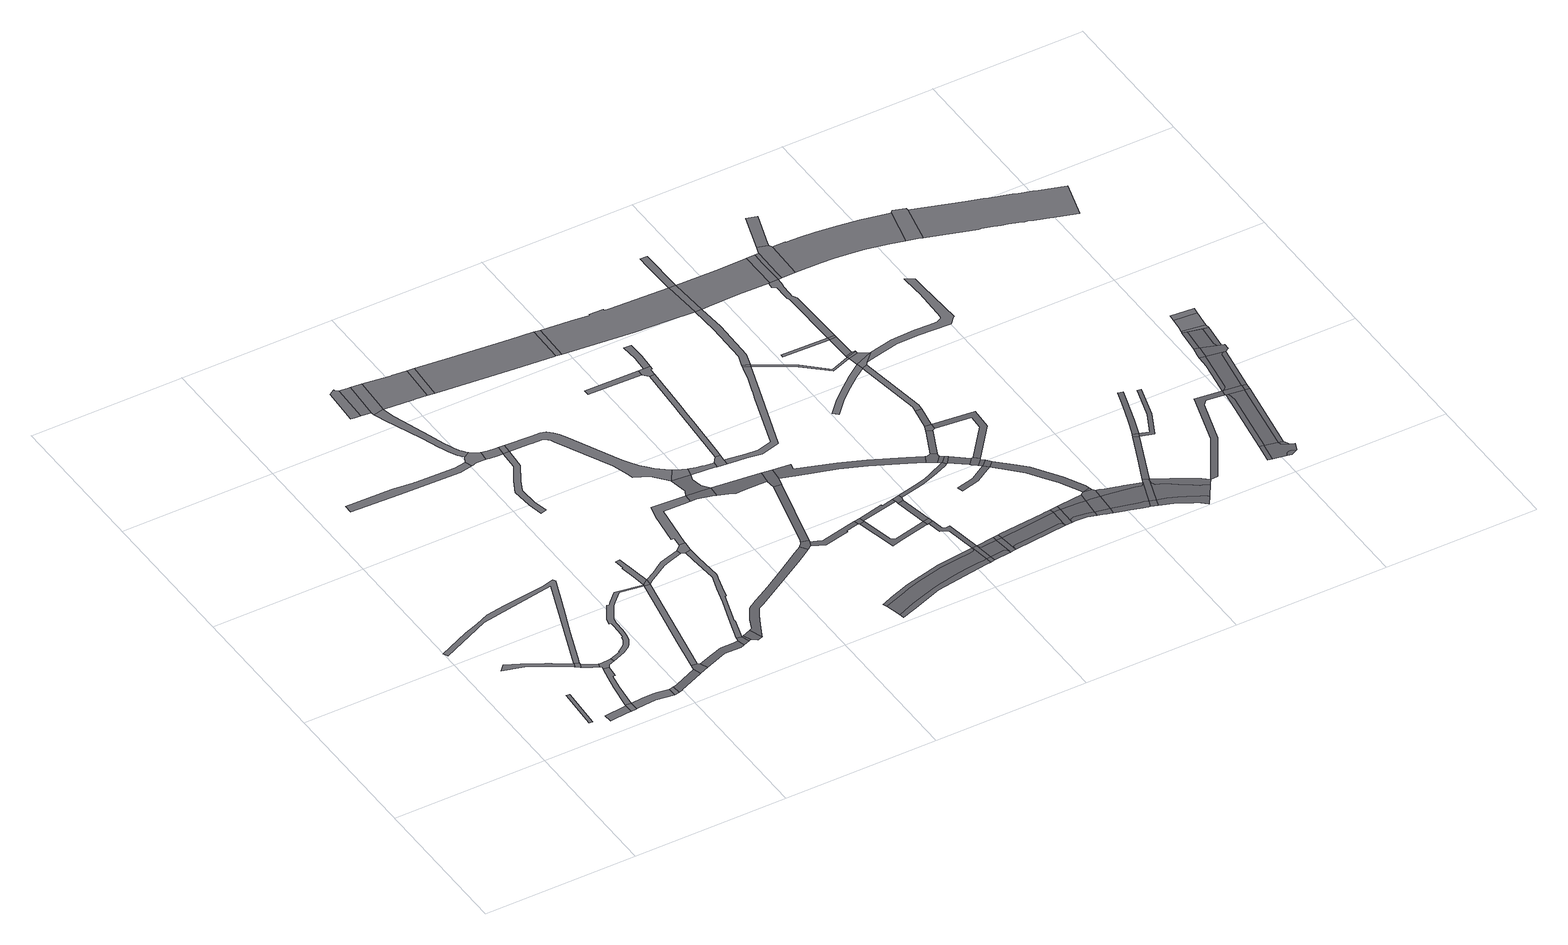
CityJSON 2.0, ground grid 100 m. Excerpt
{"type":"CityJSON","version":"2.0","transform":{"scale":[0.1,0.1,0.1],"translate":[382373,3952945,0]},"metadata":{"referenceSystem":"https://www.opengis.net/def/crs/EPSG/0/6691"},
"CityObjects":{
"road1":{"type":"Road","attributes":{"class":"1040","RoadStructureAttribute.sectionType":"1"},"geometry":[{"type":"MultiSurface","lod":"1","boundaries":[[[0,1,2,3]]]}]},
"road2":{"type":"Road","attributes":{"class":"1040","RoadStructureAttribute.sectionType":"1"},"geometry":[{"type":"MultiSurface","lod":"1","boundaries":[[[4,5,6,7,8,9]]]}]},
"road3":{"type":"Road","attributes":{"class":"1040","RoadStructureAttribute.sectionType":"1"},"geometry":[{"type":"MultiSurface","lod":"1","boundaries":[[[10,11,12,13,14,15,16,17,18,19]]]}]},
"road4":{"type":"Road","attributes":{"class":"1040","RoadStructureAttribute.sectionType":"4"},"geometry":[{"type":"MultiSurface","lod":"1","boundaries":[[[20,4,9,21,22]]]}]},
"road5":{"type":"Road","attributes":{"class":"1040","RoadStructureAttribute.sectionType":"1"},"geometry":[{"type":"MultiSurface","lod":"1","boundaries":[[[23,24,25,26,27,28,29,30,31,32,33,34,35,36,37,38,39,40,41,42,43,44]]]}]},
"road6":{"type":"Road","attributes":{"class":"1040","RoadStructureAttribute.sectionType":"4"},"geometry":[{"type":"MultiSurface","lod":"1","boundaries":[[[37,19,18,45,46,38]]]}]},
"road7":{"type":"Road","attributes":{"class":"1040","RoadStructureAttribute.sectionType":"1"},"geometry":[{"type":"MultiSurface","lod":"1","boundaries":[[[47,48,49,20,22,50,51,52,53]]]}]},
"road8":{"type":"Road","attributes":{"class":"1040","RoadStructureAttribute.sectionType":"1"},"geometry":[{"type":"MultiSurface","lod":"1","boundaries":[[[46,45,54,55,56,57]]]}]},
"road9":{"type":"Road","attributes":{"class":"1040","RoadStructureAttribute.sectionType":"1"},"geometry":[{"type":"MultiSurface","lod":"1","boundaries":[[[58,59,22,21,60,61,62,63,64]]]}]},
"road10":{"type":"Road","attributes":{"class":"1040","RoadStructureAttribute.sectionType":"4"},"geometry":[{"type":"MultiSurface","lod":"1","boundaries":[[[65,66,56,55,67,47,53,68,69]]]}]},
"road11":{"type":"Road","attributes":{"class":"1040","RoadStructureAttribute.sectionType":"4"},"geometry":[{"type":"MultiSurface","lod":"1","boundaries":[[[70,71,63,62,72]]]}]},
"road12":{"type":"Road","attributes":{"class":"1040","RoadStructureAttribute.sectionType":"1"},"geometry":[{"type":"MultiSurface","lod":"2","boundaries":[[[73,74,75,76,77,70,72,78,79,80]]],"semantics":{"surfaces":[{"type":"TrafficArea","function":"1000"}],"values":[0]}}]},
"road13":{"type":"Road","attributes":{"class":"1040","RoadStructureAttribute.sectionType":"4"},"geometry":[{"type":"MultiSurface","lod":"2","boundaries":[[[81,82,83,73,80,84,85,86]]],"semantics":{"surfaces":[{"type":"TrafficArea","function":"1020"}],"values":[0]}}]},
"road14":{"type":"Road","attributes":{"class":"1040","RoadStructureAttribute.sectionType":"1"},"geometry":[{"type":"MultiSurface","lod":"1","boundaries":[[[87,88,89,90,91,92,93,94,95,96,97,98,99,100,101,102,103,104,105,106,107,108,109,110,111,65,69,112,113,114,115,116,117,118,119,120,121,122,123,124,125,126,127,128,129,130,131,132,133]]]}]},
"road15":{"type":"Road","attributes":{"class":"1040","RoadStructureAttribute.sectionType":"1"},"geometry":[{"type":"MultiSurface","lod":"1","boundaries":[[[134,135,136,137,138,139,140,141,142,143,144,145]]]}]},
"road16":{"type":"Road","attributes":{"class":"1040","RoadStructureAttribute.sectionType":"1"},"geometry":[{"type":"MultiSurface","lod":"1","boundaries":[[[131,146,147,82,81,148]]]}]},
"road17":{"type":"Road","attributes":{"class":"1040","RoadStructureAttribute.sectionType":"1"},"geometry":[{"type":"MultiSurface","lod":"2","boundaries":[[[149,150,151,152,86,85,153,154,155]]],"semantics":{"surfaces":[{"type":"TrafficArea","function":"1000"}],"values":[0]}}]},
"road18":{"type":"Road","attributes":{"class":"1040","RoadStructureAttribute.sectionType":"4"},"geometry":[{"type":"MultiSurface","lod":"2","boundaries":[[[156,157,149,155,158,159]]],"semantics":{"surfaces":[{"type":"TrafficArea","function":"1020"}],"values":[0]}}]},
"road19":{"type":"Road","attributes":{"class":"1040","RoadStructureAttribute.sectionType":"4"},"geometry":[{"type":"MultiSurface","lod":"1","boundaries":[[[160,132,131,148]]]}]},
"road20":{"type":"Road","attributes":{"class":"1040","RoadStructureAttribute.sectionType":"1"},"geometry":[{"type":"MultiSurface","lod":"2","boundaries":[[[161,159,158,162]]],"semantics":{"surfaces":[{"type":"TrafficArea","function":"1000"}],"values":[0]}}]},
"road21":{"type":"Road","attributes":{"class":"1040","RoadStructureAttribute.sectionType":"1"},"geometry":[{"type":"MultiSurface","lod":"1","boundaries":[[[163,164,165,166,167,132,160]]]}]},
"road22":{"type":"Road","attributes":{"name":"都道8号","class":"1040","function":"3","usage":"1","RoadStructureAttribute.sectionType":"4"},"geometry":[{"type":"MultiSurface","lod":"1","boundaries":[[[168,169,170,171,172,173,174,175]]]}]},
"road23":{"type":"Road","attributes":{"class":"1040","RoadStructureAttribute.sectionType":"4"},"geometry":[{"type":"MultiSurface","lod":"2","boundaries":[[[176,161,162,177,178,179]]],"semantics":{"surfaces":[{"type":"TrafficArea","function":"1020"}],"values":[0]}}]},
"road24":{"type":"Road","attributes":{"name":"都道8号","class":"1040","function":"3","usage":"1","RoadStructureAttribute.sectionType":"1"},"geometry":[{"type":"MultiSurface","lod":"1","boundaries":[[[175,174,180,181,182,183]]]}]},
"road25":{"type":"Road","attributes":{"class":"1040","RoadStructureAttribute.sectionType":"1"},"geometry":[{"type":"MultiSurface","lod":"1","boundaries":[[[184,185,186,187,188,189,190,191,192,193,194,195,196,197,198,199,200,201,202,203,204,205,206]]]}]},
"road26":{"type":"Road","attributes":{"name":"都道8号","class":"1040","function":"3","usage":"1","RoadStructureAttribute.sectionType":"4"},"geometry":[{"type":"MultiSurface","lod":"1","boundaries":[[[207,181,180,197,196,208]]]}]},
"road27":{"type":"Road","attributes":{"class":"1040","RoadStructureAttribute.sectionType":"4"},"geometry":[{"type":"MultiSurface","lod":"1","boundaries":[[[209,210,206,205,143,142,211,212,213,214,215,216]]]}]},
"road28":{"type":"Road","attributes":{"class":"1040","RoadStructureAttribute.sectionType":"1"},"geometry":[{"type":"MultiSurface","lod":"1","boundaries":[[[217,218,219,220,221,160,148,222,223,224,225,226,227]]]}]},
"road29":{"type":"Road","attributes":{"class":"1040","RoadStructureAttribute.sectionType":"1"},"geometry":[{"type":"MultiSurface","lod":"1","boundaries":[[[228,229,230,231,232,233,234,235,236,237,238,239,240,241,242,243,244,245,246,247,248,156,159]]]}]},
"road30":{"type":"Road","attributes":{"class":"1040","RoadStructureAttribute.sectionType":"1"},"geometry":[{"type":"MultiSurface","lod":"1","boundaries":[[[249,250,251,252,253,254,255,256,257,258,259,260]]]}]},
"road31":{"type":"Road","attributes":{"class":"1040","RoadStructureAttribute.sectionType":"1"},"geometry":[{"type":"MultiSurface","lod":"1","boundaries":[[[261,262,216,215,263,264,265,249,266]]]}]},
"road32":{"type":"Road","attributes":{"name":"都道8号","class":"1040","function":"3","usage":"1","RoadStructureAttribute.sectionType":"1"},"geometry":[{"type":"MultiSurface","lod":"1","boundaries":[[[208,196,267,268,269,270,271,272,273,274]]]}]},
"road33":{"type":"Road","attributes":{"class":"1040","RoadStructureAttribute.sectionType":"4"},"geometry":[{"type":"MultiSurface","lod":"1","boundaries":[[[266,249,260,275]]]}]},
"road34":{"type":"Road","attributes":{"class":"1040","RoadStructureAttribute.sectionType":"4"},"geometry":[{"type":"MultiSurface","lod":"1","boundaries":[[[276,277,278,217,227,240,239,279,280]]]}]},
"road35":{"type":"Road","attributes":{"class":"1040","RoadStructureAttribute.sectionType":"1"},"geometry":[{"type":"MultiSurface","lod":"2","boundaries":[[[281,282,283,284,285,286,287,288,289,290,291,292,293,294,176,179,295,296,297,298,299,300,301,302,303,304,305,306]]],"semantics":{"surfaces":[{"type":"TrafficArea","function":"1000"}],"values":[0]}}]},
"road36":{"type":"Road","attributes":{"name":"都道8号","class":"1040","function":"3","usage":"1","RoadStructureAttribute.sectionType":"4"},"geometry":[{"type":"MultiSurface","lod":"1","boundaries":[[[271,270,307,308]]]}]},
"road37":{"type":"Road","attributes":{"class":"1040","RoadStructureAttribute.sectionType":"1"},"geometry":[{"type":"MultiSurface","lod":"1","boundaries":[[[309,310,311,312,276,280,313,314,315,316,317]]]}]},
"road38":{"type":"Road","attributes":{"class":"1040","RoadStructureAttribute.sectionType":"1"},"geometry":[{"type":"MultiSurface","lod":"1","boundaries":[[[318,319,320,321,322,323,324,325,326,327,328,329,275,260,330,331,332,333,334,335,336,337,338,339,340,341,342,343]]]}]},
"road39":{"type":"Road","attributes":{"class":"1040","RoadStructureAttribute.sectionType":"4"},"geometry":[{"type":"MultiSurface","lod":"2","boundaries":[[[317,316,344,345,346,347]]],"semantics":{"surfaces":[{"type":"TrafficArea","function":"1020"}],"values":[0]}}]},
"road40":{"type":"Road","attributes":{"class":"1040","RoadStructureAttribute.sectionType":"3"},"geometry":[{"type":"MultiSurface","lod":"2","boundaries":[[[342,348,317,347,349,350,351]]],"semantics":{"surfaces":[{"type":"TrafficArea","function":"1000"}],"values":[0]}}]},
"road41":{"type":"Road","attributes":{"name":"都道8号","class":"1040","function":"3","usage":"1","RoadStructureAttribute.sectionType":"1"},"geometry":[{"type":"MultiSurface","lod":"1","boundaries":[[[308,307,352,353,354,355,356,357,358,359]]]}]},
"road42":{"type":"Road","attributes":{"class":"1040","RoadStructureAttribute.sectionType":"4"},"geometry":[{"type":"MultiSurface","lod":"1","boundaries":[[[360,361,343,342,351,362]]]}]},
"road43":{"type":"Road","attributes":{"class":"1040","RoadStructureAttribute.sectionType":"4"},"geometry":[{"type":"MultiSurface","lod":"2","boundaries":[[[363,364,365,366,367,368,369,281,306,370,371,372,373,374]]],"semantics":{"surfaces":[{"type":"TrafficArea","function":"1020"}],"values":[0]}}]},
"road44":{"type":"Road","attributes":{"class":"1040","RoadStructureAttribute.sectionType":"1"},"geometry":[{"type":"MultiSurface","lod":"1","boundaries":[[[375,376,377,378,379,380,381,362,351]]]}]},
"road45":{"type":"Road","attributes":{"class":"1040","RoadStructureAttribute.sectionType":"1"},"geometry":[{"type":"MultiSurface","lod":"2","boundaries":[[[347,346,382,383,384,385,386,387]]],"semantics":{"surfaces":[{"type":"TrafficArea","function":"1000"}],"values":[0]}}]},
"road46":{"type":"Road","attributes":{"class":"1040","RoadStructureAttribute.sectionType":"1"},"geometry":[{"type":"MultiSurface","lod":"2","boundaries":[[[388,389,390,363,374,391,392,393,394]]],"semantics":{"surfaces":[{"type":"TrafficArea","function":"1000"}],"values":[0]}}]},
"road47":{"type":"Road","attributes":{"class":"1040","RoadStructureAttribute.sectionType":"1"},"geometry":[{"type":"MultiSurface","lod":"2","boundaries":[[[395,396,397,398,373,372,399,400,401,402,403]]],"semantics":{"surfaces":[{"type":"TrafficArea","function":"1000"}],"values":[0]}}]},
"road48":{"type":"Road","attributes":{"class":"1040","RoadStructureAttribute.sectionType":"4"},"geometry":[{"type":"MultiSurface","lod":"1","boundaries":[[[404,377,376,405,406,407,408]]]}]},
"road49":{"type":"Road","attributes":{"name":"都道25号","class":"1040","function":"3","usage":"2","RoadStructureAttribute.sectionType":"1"},"geometry":[{"type":"MultiSurface","lod":"2","boundaries":[[[409,410,411,412,413,414,415,416,417,418,419,420,421,422,423,424,425,426,427,428,429,430,431,432,433,434,435,436,437]],[[422,421,420,419,418,417,416,415,414,413,412,411,410,409,438,439,440,441,442,423]],[[437,436,435,434,433,432,431,430,429,428,427,426,425,424,443,444,445,446,447,448,449]]],"semantics":{"surfaces":[{"type":"TrafficArea","function":"1000"},{"type":"TrafficArea","function":"2000"}],"values":[0,1,1]}}]},
"road50":{"type":"Road","attributes":{"class":"1040","RoadStructureAttribute.sectionType":"4"},"geometry":[{"type":"MultiSurface","lod":"2","boundaries":[[[387,386,388,394,450,451]]],"semantics":{"surfaces":[{"type":"TrafficArea","function":"1020"}],"values":[0]}}]},
"road51":{"type":"Road","attributes":{"class":"1040","RoadStructureAttribute.sectionType":"1"},"geometry":[{"type":"MultiSurface","lod":"1","boundaries":[[[452,453,454,455]]]}]},
"road52":{"type":"Road","attributes":{"name":"都道8号","class":"1040","function":"3","usage":"1","RoadStructureAttribute.sectionType":"4"},"geometry":[{"type":"MultiSurface","lod":"1","boundaries":[[[357,356,456,457]]]}]},
"road53":{"type":"Road","attributes":{"class":"1040","RoadStructureAttribute.sectionType":"4"},"geometry":[{"type":"MultiSurface","lod":"2","boundaries":[[[458,395,403,459,460,461]]],"semantics":{"surfaces":[{"type":"TrafficArea","function":"1020"}],"values":[0]}}]},
"road54":{"type":"Road","attributes":{"class":"1040","RoadStructureAttribute.sectionType":"1"},"geometry":[{"type":"MultiSurface","lod":"1","boundaries":[[[462,463,464,465,404,408,466,467,468,469,470,471,472]]]}]},
"road55":{"type":"Road","attributes":{"class":"1040","RoadStructureAttribute.sectionType":"1"},"geometry":[{"type":"MultiSurface","lod":"2","boundaries":[[[460,459,473,474,475,476,477,478,479,480]]],"semantics":{"surfaces":[{"type":"TrafficArea","function":"1000"}],"values":[0]}}]},
"road56":{"type":"Road","attributes":{"class":"1040","RoadStructureAttribute.sectionType":"1"},"geometry":[{"type":"MultiSurface","lod":"2","boundaries":[[[481,482,483,484,458,461,485]]],"semantics":{"surfaces":[{"type":"TrafficArea","function":"1000"}],"values":[0]}}]},
"road57":{"type":"Road","attributes":{"class":"1040","RoadStructureAttribute.sectionType":"4"},"geometry":[{"type":"MultiSurface","lod":"1","boundaries":[[[455,454,486,462,472,487,488,489,490,491]]]}]},
"road58":{"type":"Road","attributes":{"class":"1040","RoadStructureAttribute.sectionType":"1"},"geometry":[{"type":"MultiSurface","lod":"1","boundaries":[[[492,493,490,489,494,495]]]}]},
"road59":{"type":"Road","attributes":{"class":"1040","RoadStructureAttribute.sectionType":"1"},"geometry":[{"type":"MultiSurface","lod":"1","boundaries":[[[496,497,498,499,500,501,502,503,504,505,406,405,506,507,508,509,510,511]]]}]},
"road60":{"type":"Road","attributes":{"name":"都道25号","class":"1040","function":"3","usage":"2","RoadStructureAttribute.sectionType":"4"},"geometry":[{"type":"MultiSurface","lod":"2","boundaries":[[[512,437,449,513]],[[514,409,437,512]]],"semantics":{"surfaces":[{"type":"TrafficArea","function":"2000"},{"type":"TrafficArea","function":"1020"}],"values":[0,1]}}]},
"road61":{"type":"Road","attributes":{"class":"1040","RoadStructureAttribute.sectionType":"4"},"geometry":[{"type":"MultiSurface","lod":"2","boundaries":[[[515,477,476,516,517]]],"semantics":{"surfaces":[{"type":"TrafficArea","function":"1020"}],"values":[0]}}]},
"road62":{"type":"Road","attributes":{"class":"1040","RoadStructureAttribute.sectionType":"1"},"geometry":[{"type":"MultiSurface","lod":"2","boundaries":[[[517,516,518,519,520,409,514,521,522,523]]],"semantics":{"surfaces":[{"type":"TrafficArea","function":"1000"}],"values":[0]}}]},
"road63":{"type":"Road","attributes":{"class":"1040","RoadStructureAttribute.sectionType":"1"},"geometry":[{"type":"MultiSurface","lod":"2","boundaries":[[[524,525,477,515]]],"semantics":{"surfaces":[{"type":"TrafficArea","function":"1000"}],"values":[0]}}]},
"road64":{"type":"Road","attributes":{"class":"1040","RoadStructureAttribute.sectionType":"4"},"geometry":[{"type":"MultiSurface","lod":"2","boundaries":[[[526,481,485,527,525,524,528]]],"semantics":{"surfaces":[{"type":"TrafficArea","function":"1020"}],"values":[0]}}]},
"road65":{"type":"Road","attributes":{"name":"都道25号","class":"1040","function":"3","usage":"2","RoadStructureAttribute.sectionType":"1"},"geometry":[{"type":"MultiSurface","lod":"2","boundaries":[[[529,530,531,532,533,512,513,534,535]],[[536,537,538,539,540,541,542,514,512,533,532,531,530,529,535,543]],[[544,514,542,541,540,539,538,537,536,543]]],"semantics":{"surfaces":[{"type":"TrafficArea","function":"2000"},{"type":"TrafficArea","function":"1000"}],"values":[0,1,0]}}]},
"road66":{"type":"Road","attributes":{"class":"1040","RoadStructureAttribute.sectionType":"1"},"geometry":[{"type":"MultiSurface","lod":"2","boundaries":[[[545,546,547,548,549,451,450,550,551,552,553,554,555]]],"semantics":{"surfaces":[{"type":"TrafficArea","function":"1000"}],"values":[0]}}]},
"road67":{"type":"Road","attributes":{"name":"都道8号","class":"1040","function":"3","usage":"1","RoadStructureAttribute.sectionType":"1"},"geometry":[{"type":"MultiSurface","lod":"1","boundaries":[[[457,456,556,557,558,559,560,561,562,563,564,565,566]]]}]},
"road68":{"type":"Road","attributes":{"name":"都道25号","class":"1040","function":"3","usage":"2","RoadStructureAttribute.sectionType":"4"},"geometry":[{"type":"MultiSurface","lod":"2","boundaries":[[[567,543,535,568,569,534,570]],[[571,544,543,567]],[[569,568,535,534]]],"semantics":{"surfaces":[{"type":"TrafficArea","function":"1020"},{"type":"TrafficArea","function":"2000"}],"values":[0,1,1]}}]},
"road69":{"type":"Road","attributes":{"class":"1040","RoadStructureAttribute.sectionType":"1"},"geometry":[{"type":"MultiSurface","lod":"2","boundaries":[[[572,573,574,575,526,528,576,577,578,579,580]]],"semantics":{"surfaces":[{"type":"TrafficArea","function":"1000"}],"values":[0]}}]},
"road70":{"type":"Road","attributes":{"class":"1040","RoadStructureAttribute.sectionType":"4"},"geometry":[{"type":"MultiSurface","lod":"1","boundaries":[[[581,496,511,582]]]}]},
"road71":{"type":"Road","attributes":{"name":"都道25号","class":"1040","function":"3","usage":"2","RoadStructureAttribute.sectionType":"1"},"geometry":[{"type":"MultiSurface","lod":"2","boundaries":[[[583,584,585,586,587,588,589,590,591,592,593,594,595,570,596,597]],[[598,599,600,601,571,567,602,603,604,605]],[[605,604,603,602,567,570,595,594,593,592,591,590,589,588,587,586,585,584,583,597]]],"semantics":{"surfaces":[{"type":"TrafficArea","function":"2000"},{"type":"TrafficArea","function":"1000"}],"values":[0,0,1]}}]},
"road72":{"type":"Road","attributes":{"class":"1040","RoadStructureAttribute.sectionType":"4"},"geometry":[{"type":"MultiSurface","lod":"2","boundaries":[[[606,607,555,554,608,609,610,611,612]]],"semantics":{"surfaces":[{"type":"TrafficArea","function":"1020"}],"values":[0]}}]},
"road73":{"type":"Road","attributes":{"class":"1040","RoadStructureAttribute.sectionType":"1"},"geometry":[{"type":"MultiSurface","lod":"1","boundaries":[[[613,559,614,615,581,582,616,617]]]}]},
"road74":{"type":"Road","attributes":{"class":"1040","RoadStructureAttribute.sectionType":"1"},"geometry":[{"type":"MultiSurface","lod":"2","boundaries":[[[610,609,618,572,619]]],"semantics":{"surfaces":[{"type":"TrafficArea","function":"1000"}],"values":[0]}}]},
"road75":{"type":"Road","attributes":{"class":"1040","RoadStructureAttribute.sectionType":"1"},"geometry":[{"type":"MultiSurface","lod":"2","boundaries":[[[620,621,622,623,624,625]]],"semantics":{"surfaces":[{"type":"TrafficArea","function":"1000"}],"values":[0]}}]},
"road76":{"type":"Road","attributes":{"class":"1040","RoadStructureAttribute.sectionType":"4"},"geometry":[{"type":"MultiSurface","lod":"2","boundaries":[[[619,572,580,626,627]]],"semantics":{"surfaces":[{"type":"TrafficArea","function":"1020"}],"values":[0]}}]},
"road77":{"type":"Road","attributes":{"class":"1040","RoadStructureAttribute.sectionType":"1"},"geometry":[{"type":"MultiSurface","lod":"2","boundaries":[[[627,626,628,629]]],"semantics":{"surfaces":[{"type":"TrafficArea","function":"1000"}],"values":[0]}}]},
"road78":{"type":"Road","attributes":{"class":"1040","RoadStructureAttribute.sectionType":"1"},"geometry":[{"type":"MultiSurface","lod":"2","boundaries":[[[630,631,606,612,632]]],"semantics":{"surfaces":[{"type":"TrafficArea","function":"1000"}],"values":[0]}}]},
"road79":{"type":"Road","attributes":{"name":"都道25号","class":"1040","function":"3","usage":"2","RoadStructureAttribute.sectionType":"4"},"geometry":[{"type":"MultiSurface","lod":"2","boundaries":[[[633,605,597,634,635,596,636,637,638]],[[639,598,605,633,638]],[[635,634,597,596]]],"semantics":{"surfaces":[{"type":"TrafficArea","function":"1020"},{"type":"TrafficArea","function":"2000"}],"values":[0,1,1]}}]},
"road80":{"type":"Road","attributes":{"name":"都道8号","class":"1040","function":"3","usage":"1","RoadStructureAttribute.sectionType":"4"},"geometry":[{"type":"MultiSurface","lod":"1","boundaries":[[[560,559,613,640]]]}]},
"road81":{"type":"Road","attributes":{"class":"1040","RoadStructureAttribute.sectionType":"1"},"geometry":[{"type":"MultiSurface","lod":"1","boundaries":[[[641,642,643,644,645,646,647,648,649,650,651]]]}]},
"road82":{"type":"Road","attributes":{"class":"1040","RoadStructureAttribute.sectionType":"1"},"geometry":[{"type":"MultiSurface","lod":"1","boundaries":[[[582,511,652,653,654,655,656,657]]]}]},
"road83":{"type":"Road","attributes":{"class":"1040","RoadStructureAttribute.sectionType":"4"},"geometry":[{"type":"MultiSurface","lod":"2","boundaries":[[[658,629,628,659,660,661,662]]],"semantics":{"surfaces":[{"type":"TrafficArea","function":"1020"}],"values":[0]}}]},
"road84":{"type":"Road","attributes":{"class":"1040","RoadStructureAttribute.sectionType":"1"},"geometry":[{"type":"MultiSurface","lod":"2","boundaries":[[[661,660,663,620,664]]],"semantics":{"surfaces":[{"type":"TrafficArea","function":"1000"}],"values":[0]}}]},
"road85":{"type":"Road","attributes":{"class":"1040","RoadStructureAttribute.sectionType":"4"},"geometry":[{"type":"MultiSurface","lod":"2","boundaries":[[[664,620,625,665]]],"semantics":{"surfaces":[{"type":"TrafficArea","function":"1020"}],"values":[0]}}]},
"road86":{"type":"Road","attributes":{"class":"1040","RoadStructureAttribute.sectionType":"1"},"geometry":[{"type":"MultiSurface","lod":"1","boundaries":[[[666,667,668,669,560,640]]]}]},
"road87":{"type":"Road","attributes":{"class":"1040","RoadStructureAttribute.sectionType":"4"},"geometry":[{"type":"MultiSurface","lod":"2","boundaries":[[[670,630,632,671,672]]],"semantics":{"surfaces":[{"type":"TrafficArea","function":"1020"}],"values":[0]}}]},
"road88":{"type":"Road","attributes":{"name":"都道25号","class":"1040","function":"3","usage":"2","RoadStructureAttribute.sectionType":"1"},"geometry":[{"type":"MultiSurface","lod":"2","boundaries":[[[673,674,639,638,675,676]],[[677,678,679,680,681,682,683,637,636,684,685,686,687]],[[675,638,637,683,682,681,680,679,678,677,687,676]]],"semantics":{"surfaces":[{"type":"TrafficArea","function":"2000"},{"type":"TrafficArea","function":"1000"}],"values":[0,0,1]}}]},
"road89":{"type":"Road","attributes":{"class":"1040","RoadStructureAttribute.sectionType":"3"},"geometry":[{"type":"MultiSurface","lod":"2","boundaries":[[[688,670,672,689]]],"semantics":{"surfaces":[{"type":"TrafficArea","function":"1000"}],"values":[0]}}]},
"road90":{"type":"Road","attributes":{"class":"1040","RoadStructureAttribute.sectionType":"1"},"geometry":[{"type":"MultiSurface","lod":"1","boundaries":[[[690,691,692,693]]]}]},
"road91":{"type":"Road","attributes":{"class":"1040","RoadStructureAttribute.sectionType":"1"},"geometry":[{"type":"MultiSurface","lod":"2","boundaries":[[[694,695,696,697,665,625,698,699,700,701,702,703]]],"semantics":{"surfaces":[{"type":"TrafficArea","function":"1000"}],"values":[0]}}]},
"road92":{"type":"Road","attributes":{"class":"1040","RoadStructureAttribute.sectionType":"1"},"geometry":[{"type":"MultiSurface","lod":"2","boundaries":[[[672,671,704,705,658,662,706,707]]],"semantics":{"surfaces":[{"type":"TrafficArea","function":"1000"}],"values":[0]}}]},
"road93":{"type":"Road","attributes":{"class":"1040","RoadStructureAttribute.sectionType":"1"},"geometry":[{"type":"MultiSurface","lod":"1","boundaries":[[[708,651,709,688,689,710]]]}]},
"road94":{"type":"Road","attributes":{"name":"都道25号","class":"1040","function":"3","usage":"2","RoadStructureAttribute.sectionType":"4"},"geometry":[{"type":"MultiSurface","lod":"2","boundaries":[[[711,676,687,712,713,714]],[[703,702,715]],[[702,673,676,711,714,716,717,715]],[[712,687,686,718,719,720,721,713]]],"semantics":{"surfaces":[{"type":"TrafficArea","function":"1020"},{"type":"TrafficArea","function":"2000"}],"values":[0,0,1,1]}}]},
"road95":{"type":"Road","attributes":{"name":"都道8号","class":"1040","function":"3","usage":"1","RoadStructureAttribute.sectionType":"1"},"geometry":[{"type":"MultiSurface","lod":"1","boundaries":[[[722,723,640,613,724,725,726]]]}]},
"road96":{"type":"Road","attributes":{"class":"1040","RoadStructureAttribute.sectionType":"4"},"geometry":[{"type":"MultiSurface","lod":"1","boundaries":[[[727,655,654,728]]]}]},
"road97":{"type":"Road","attributes":{"class":"1040","RoadStructureAttribute.sectionType":"1"},"geometry":[{"type":"MultiSurface","lod":"1","boundaries":[[[729,730,731,655,727]]]}]},
"road98":{"type":"Road","attributes":{"class":"1040","RoadStructureAttribute.sectionType":"1"},"geometry":[{"type":"MultiSurface","lod":"1","boundaries":[[[732,733,692,731,730]]]}]},
"road99":{"type":"Road","attributes":{"class":"1040","RoadStructureAttribute.sectionType":"4"},"geometry":[{"type":"MultiSurface","lod":"1","boundaries":[[[734,641,651,708,735]]]}]},
"road100":{"type":"Road","attributes":{"class":"1040","RoadStructureAttribute.sectionType":"1"},"geometry":[{"type":"MultiSurface","lod":"1","boundaries":[[[728,654,641,734]]]}]},
"road101":{"type":"Road","attributes":{"class":"1040","RoadStructureAttribute.sectionType":"4"},"geometry":[{"type":"MultiSurface","lod":"1","boundaries":[[[736,693,692,733]]]}]},
"road102":{"type":"Road","attributes":{"class":"1040","RoadStructureAttribute.sectionType":"1"},"geometry":[{"type":"MultiSurface","lod":"1","boundaries":[[[737,738,739,740,741,742,743,744,745,726,746,747,748,749,750,751,752,753,754,693,736]]]}]},
"road103":{"type":"Road","attributes":{"name":"都道25号","class":"1040","function":"3","usage":"2","RoadStructureAttribute.sectionType":"1"},"geometry":[{"type":"MultiSurface","lod":"2","boundaries":[[[755,756,713,721,757,758,759,760,761,762,763,764]],[[716,714,765,766,767,768,769,770,771,772,773,774,775,776,777,778,779,780]],[[772,771,770,769,768,767,766,765,714,713,756,755,764,773]]],"semantics":{"surfaces":[{"type":"TrafficArea","function":"2000"},{"type":"TrafficArea","function":"1000"}],"values":[0,0,1]}}]},
"road104":{"type":"Road","attributes":{"name":"都道25号","class":"1040","function":"3","usage":"2","RoadStructureAttribute.sectionType":"4"},"geometry":[{"type":"MultiSurface","lod":"2","boundaries":[[[764,763,781,782]],[[783,784,773,764,782,785,786,787]]],"semantics":{"surfaces":[{"type":"TrafficArea","function":"2000"},{"type":"TrafficArea","function":"1020"}],"values":[0,1]}}]},
"road105":{"type":"Road","attributes":{"name":"都道8号","class":"1040","function":"3","usage":"1","RoadStructureAttribute.sectionType":"4"},"geometry":[{"type":"MultiSurface","lod":"1","boundaries":[[[788,789,722,726,745]]]}]},
"road106":{"type":"Road","attributes":{"name":"都道8号","class":"1040","function":"3","usage":"1","RoadStructureAttribute.sectionType":"1"},"geometry":[{"type":"MultiSurface","lod":"1","boundaries":[[[790,791,789,788,745,792]]]}]},
"road107":{"type":"Road","attributes":{"name":"都道8号","class":"1040","function":"3","usage":"1","RoadStructureAttribute.sectionType":"4"},"geometry":[{"type":"MultiSurface","lod":"1","boundaries":[[[793,791,790,792,794,795,796,797]]]}]},
"road108":{"type":"Road","attributes":{"name":"都道25号","class":"1040","function":"3","usage":"2","RoadStructureAttribute.sectionType":"1"},"geometry":[{"type":"MultiSurface","lod":"2","boundaries":[[[787,786,785,798,799,800,801,802,803,804,805,806,807,808,809,810,811,812,813,814,815,816,817,818,819]],[[820,821,822,823,824,825,782,781,826,827,828,829,830,831,832,833]],[[808,807,806,805,804,803,802,801,800,799,798,785,782,825,824,823,822,821,820,833,809]]],"semantics":{"surfaces":[{"type":"TrafficArea","function":"2000"},{"type":"TrafficArea","function":"1000"}],"values":[0,0,1]}}]},
"road109":{"type":"Road","attributes":{"class":"1040","RoadStructureAttribute.sectionType":"1"},"geometry":[{"type":"MultiSurface","lod":"1","boundaries":[[[834,835,836,837,838,839,840,841,842,843,844,845,846,847,848,849,850,851,852,853,734,735]]]}]},
"road110":{"type":"Road","attributes":{"class":"1040","RoadStructureAttribute.sectionType":"1"},"geometry":[{"type":"MultiSurface","lod":"2","boundaries":[[[854,855,783,787,856]]],"semantics":{"surfaces":[{"type":"TrafficArea","function":"1000"}],"values":[0]}}]},
"road111":{"type":"Road","attributes":{"class":"1040","RoadStructureAttribute.sectionType":"1"},"geometry":[{"type":"MultiSurface","lod":"1","boundaries":[[[857,858,793,797,859,860]]]}]},
"road112":{"type":"Road","attributes":{"class":"1040","RoadStructureAttribute.sectionType":"4"},"geometry":[{"type":"MultiSurface","lod":"2","boundaries":[[[861,854,856,862]]],"semantics":{"surfaces":[{"type":"TrafficArea","function":"1020"}],"values":[0]}}]},
"road113":{"type":"Road","attributes":{"class":"1040","RoadStructureAttribute.sectionType":"1"},"geometry":[{"type":"MultiSurface","lod":"2","boundaries":[[[863,864,865,866,867,868,869,870,871,872,861,862]]],"semantics":{"surfaces":[{"type":"TrafficArea","function":"1000"}],"values":[0]}}]},
"road114":{"type":"Road","attributes":{"name":"都道8号","class":"1040","function":"3","usage":"1","RoadStructureAttribute.sectionType":"1"},"geometry":[{"type":"MultiSurface","lod":"1","boundaries":[[[873,874,875,876,877,878,879,880,796,795,881,882,883,884,885,886,887,888]]]}]},
"road115":{"type":"Road","attributes":{"class":"1040","RoadStructureAttribute.sectionType":"1"},"geometry":[{"type":"MultiSurface","lod":"2","boundaries":[[[889,890,891,892,893,894,862,856]]],"semantics":{"surfaces":[{"type":"TrafficArea","function":"1000"}],"values":[0]}}]},
"road116":{"type":"Road","attributes":{"class":"1040","RoadStructureAttribute.sectionType":"1"},"geometry":[{"type":"MultiSurface","lod":"2","boundaries":[[[895,896,897,810,898,899,900,901,902,903]]],"semantics":{"surfaces":[{"type":"TrafficArea","function":"1000"}],"values":[0]}}]},
"road117":{"type":"Road","attributes":{"class":"1040","RoadStructureAttribute.sectionType":"4"},"geometry":[{"type":"MultiSurface","lod":"2","boundaries":[[[904,905,906,907,908,909,910,911,912,913,914,915,916,917,918,919,920,921,922]],[[913,912,911,910,909,908,907,906,923,914]],[[924,925,905,904]],[[922,921,920,919,918,917,916,926]]],"semantics":{"surfaces":[{"type":"TrafficArea","function":"1020"},{"type":"TrafficArea","function":"2000"}],"values":[0,1,1,1]}}]},
"road118":{"type":"Road","attributes":{"name":"都道8号","class":"1040","function":"3","usage":"1","RoadStructureAttribute.sectionType":"4"},"geometry":[{"type":"MultiSurface","lod":"1","boundaries":[[[927,888,887,928,929,930,931]]]}]},
"road119":{"type":"Road","attributes":{"class":"1040","RoadStructureAttribute.sectionType":"1"},"geometry":[{"type":"MultiSurface","lod":"2","boundaries":[[[932,933,934,935,924,904]],[[936,937,922,926,938]],[[935,934,933,932,904,922,937,936]]],"semantics":{"surfaces":[{"type":"TrafficArea","function":"2000"},{"type":"TrafficArea","function":"1000"}],"values":[0,0,1]}}]},
"road120":{"type":"Road","attributes":{"class":"1040","RoadStructureAttribute.sectionType":"4"},"geometry":[{"type":"MultiSurface","lod":"2","boundaries":[[[903,902,939,935,936,940]],[[940,936,938,941]]],"semantics":{"surfaces":[{"type":"TrafficArea","function":"1020"},{"type":"TrafficArea","function":"2000"}],"values":[0,1]}}]},
"road121":{"type":"Road","attributes":{"class":"1040","RoadStructureAttribute.sectionType":"1"},"geometry":[{"type":"MultiSurface","lod":"2","boundaries":[[[942,943,944,945,946,947,948,940,941]],[[949,950,951,952,903,940,948,947,946,945,944,943,942]],[[953,954,955,903,952,951,950,949]]],"semantics":{"surfaces":[{"type":"TrafficArea","function":"2000"},{"type":"TrafficArea","function":"1000"}],"values":[0,1,0]}}]},
"road122":{"type":"Road","attributes":{"class":"1040","RoadStructureAttribute.sectionType":"4"},"geometry":[{"type":"MultiSurface","lod":"2","boundaries":[[[956,957,958,953,949,959,960]],[[960,959,949,942,961,962,963]]],"semantics":{"surfaces":[{"type":"TrafficArea","function":"2000"},{"type":"TrafficArea","function":"1020"}],"values":[0,1]}}]},
"road123":{"type":"Road","attributes":{"class":"1040","RoadStructureAttribute.sectionType":"3"},"geometry":[{"type":"MultiSurface","lod":"2","boundaries":[[[964,965,966,967,968,969,963,970]],[[971,972,960,963,969,968,967,966,965,964]],[[973,974,956,960,972,971]]],"semantics":{"surfaces":[{"type":"TrafficArea","function":"2000"},{"type":"TrafficArea","function":"1000"}],"values":[0,1,0]}}]},
"road124":{"type":"Road","attributes":{"class":"1040","RoadStructureAttribute.sectionType":"4"},"geometry":[{"type":"MultiSurface","lod":"1","boundaries":[[[975,976,973,970,977]]]}]},
"road125":{"type":"Road","attributes":{"name":"都道8号","class":"1040","function":"3","usage":"1","RoadStructureAttribute.sectionType":"1"},"geometry":[{"type":"MultiSurface","lod":"1","boundaries":[[[930,929,978,979,980,981,982,983,984,985,986,987,988,989,990,991,992,993,994,995,996,997,998,999,1000,1001,1002,1003,1004]]]}]},
"road126":{"type":"Road","attributes":{"class":"1040","RoadStructureAttribute.sectionType":"1"},"geometry":[{"type":"MultiSurface","lod":"1","boundaries":[[[1005,1006,975,977,1007]]]}]},
"road127":{"type":"Road","attributes":{"class":"1040","RoadStructureAttribute.sectionType":"4"},"geometry":[{"type":"MultiSurface","lod":"1","boundaries":[[[1008,1005,1007,1009]]]}]}
},
"vertices":[
[430,432,0],[407,434,0],[391,156,0],[414,154,0],
[650,180,0],[502,164,0],[505,109,0],[514,110,0],[617,119,0],[651,122,0],
[483,722,0],[453,741,0],[332,810,0],[240,853,0],[205,815,0],[338,777,0],[440,720,0],[468,701,0],[579,628,0],[590,652,0],
[651,188,0],[689,125,0],[687,182,0],
[885,1342,0],[876,1358,0],[869,1357,0],[806,1342,0],[625,1319,0],[524,1304,0],[394,1284,0],[304,1248,0],[206,1208,0],[1,1116,0],[15,1084,0],[346,1237,0],[529,1268,0],[837,1320,0],[593,659,0],[620,645,0],[639,695,0],[715,901,0],[795,1104,0],[801,1118,0],[818,1163,0],[881,1328,0],
[608,609,0],[620,636,0],
[710,529,0],[694,447,0],[678,358,0],[706,346,0],[722,442,0],[740,446,0],[747,524,0],
[666,571,0],[700,555,0],[712,580,0],[663,604,0],
[846,190,0],[768,189,0],[701,126,0],[822,136,0],[939,121,0],[937,180,0],[865,188,0],
[794,584,0],[733,579,0],[714,549,0],[759,543,0],[801,559,0],
[969,185,0],[944,179,0],[972,124,0],
[1148,258,0],[1005,195,0],[1000,193,0],[996,191,0],[993,190,0],[996,134,0],[999,135,0],[1165,206,0],
[1194,292,0],[1155,298,0],[1151,274,0],[1201,222,0],[1226,231,0],[1206,282,0],
[1117,1082,0],[1054,1020,0],[1033,999,0],[1021,1005,0],[1009,986,0],[1006,980,0],[957,898,0],[947,857,0],[960,855,0],[960,832,0],[959,776,0],[958,752,0],[955,724,0],[954,717,0],[947,718,0],[945,706,0],[939,689,0],[930,672,0],[922,660,0],[911,648,0],[901,639,0],[888,630,0],[877,624,0],[867,619,0],[869,613,0],[891,595,0],[905,603,0],[921,614,0],[934,625,0],[948,640,0],[958,656,0],[969,676,0],[976,699,0],[980,721,0],[983,750,0],[984,775,0],[986,843,0],[987,852,0],[994,882,0],[1005,900,0],[1008,906,0],[1053,981,0],[1073,1001,0],[1141,1068,0],[1293,1043,0],[1295,1053,0],[1143,1078,0],
[653,2512,0],[647,2512,0],[519,2526,0],[508,2527,0],[205,2533,0],[205,2474,0],[518,2465,0],[924,2453,0],[1008,2472,0],[993,2520,0],[919,2503,0],[656,2512,0],
[1251,815,0],[1197,524,0],[1330,1038,0],
[1495,348,0],[1467,344,0],[1381,343,0],[1309,321,0],[1373,290,0],[1484,288,0],[1510,298,0],
[1504,373,0],[1498,351,0],[1551,314,0],[1533,365,0],
[1335,1082,0],
[1547,371,0],[1566,320,0],
[1295,1315,0],[1266,1310,0],[1277,1245,0],[1267,1243,0],[1284,1143,0],
[688,3455,0],[686,3460,0],[650,3438,0],[635,3187,0],[636,3187,0],[661,3185,0],[699,3181,0],[706,3437,0],
[1602,391,0],[1598,304,0],[1602,295,0],[1634,308,0],
[763,3174,0],[778,3431,0],[772,3431,0],[751,3433,0],
[1049,2590,0],[1029,2616,0],[1026,2619,0],[1025,2620,0],[1002,2665,0],[988,2697,0],[976,2725,0],[941,2829,0],[859,3075,0],[859,3077,0],[845,3128,0],[841,3154,0],[839,3166,0],[770,3150,0],[781,3115,0],[791,3084,0],[894,2829,0],[934,2709,0],[947,2679,0],[961,2646,0],[988,2594,0],[1015,2561,0],[1053,2586,0],
[841,3425,0],[850,3424,0],
[1089,2560,0],[1066,2573,0],[1023,2476,0],[1027,2477,0],[1036,2479,0],[1053,2483,0],[1106,2480,0],[1115,2549,0],
[1615,1216,0],[1517,1188,0],[1489,1177,0],[1468,1165,0],[1399,1119,0],[1347,1052,0],[1351,1055,0],[1368,1067,0],[1485,1139,0],[1529,1155,0],[1622,1187,0],
[1546,410,0],[1575,509,0],[1570,511,0],[1640,729,0],[1647,727,0],[1668,803,0],[1691,885,0],[1698,910,0],[1701,920,0],[1701,921,0],[1691,1099,0],[1688,1184,0],[1650,1175,0],[1653,1098,0],[1667,914,0],[1662,893,0],[1637,812,0],[1602,690,0],[1556,547,0],[1527,452,0],[1504,375,0],
[1218,2472,0],[1210,2345,0],[1143,2233,0],[1100,2142,0],[1107,2002,0],[1128,1905,0],[1167,1914,0],[1147,2008,0],[1140,2134,0],[1178,2214,0],[1249,2333,0],[1258,2471,0],
[1215,2535,0],[1157,2541,0],[1115,2479,0],[1133,2477,0],[1171,2473,0],[1222,2535,0],
[1021,3151,0],[1032,3150,0],[1035,3150,0],[1116,3142,0],[1132,3390,0],[1038,3400,0],[1034,3400,0],[1022,3401,0],
[1262,2533,0],
[1654,1256,0],[1650,1247,0],[1648,1243,0],[1688,1189,0],[1692,1252,0],
[2233,886,0],[2182,853,0],[2048,769,0],[1890,672,0],[1817,631,0],[1773,606,0],[1733,583,0],[1724,578,0],[1704,562,0],[1677,515,0],[1668,500,0],[1655,478,0],[1621,401,0],[1613,396,0],[1641,323,0],[1653,350,0],[1700,441,0],[1706,455,0],[1712,470,0],[1753,534,0],[1789,554,0],[2022,692,0],[2123,752,0],[2154,772,0],[2229,819,0],[2263,843,0],
[1165,3137,0],[1179,3386,0],
[1690,1624,0],[1669,1539,0],[1642,1323,0],[1662,1321,0],[1693,1262,0],[1732,1560,0],[1892,1556,0],[1911,1556,0],[1913,1612,0],
[1933,1876,0],[1884,1917,0],[1857,1948,0],[1827,1985,0],[1787,2042,0],[1767,2077,0],[1598,2422,0],[1581,2457,0],[1560,2486,0],[1529,2512,0],[1494,2521,0],[1442,2524,0],[1288,2470,0],[1386,2467,0],[1408,2466,0],[1470,2465,0],[1488,2457,0],[1502,2448,0],[1513,2431,0],[1522,2414,0],[1699,2054,0],[1729,1951,0],[1741,1911,0],[1830,1867,0],[1912,1768,0],[1966,1854,0],
[1951,1555,0],[2056,1528,0],[2066,1524,0],[2074,1600,0],
[1933,1652,0],[2035,1647,0],[2020,1717,0],[2033,1757,0],
[1206,3133,0],[1472,3107,0],[1668,3090,0],[1918,3065,0],[1926,3065,0],[1931,3314,0],[1782,3328,0],[1409,3363,0],
[2019,1824,0],[1987,1840,0],[2049,1813,0],
[2260,920,0],[2258,917,0],[2256,914,0],[2254,910,0],[2252,906,0],[2245,898,0],[2234,887,0],[2281,856,0],[2287,861,0],[2290,860,0],[2306,894,0],[2308,905,0],
[2194,1743,0],[2201,1742,0],[2206,1781,0],[2151,1787,0],[2131,1791,0],[2100,1798,0],[2061,1809,0],
[2133,1499,0],[2173,1483,0],[2220,1483,0],[2330,1483,0],[2379,1483,0],[2388,1565,0],
[2383,1422,0],[2264,933,0],[2262,927,0],[2373,1169,0],[2383,1211,0],[2431,1410,0],[2433,1416,0],
[2617,919,0],[2559,907,0],[2377,865,0],[2348,877,0],[2333,839,0],[2371,821,0],[2537,859,0],[2535,868,0],[2624,888,0],
[2239,1823,0],[2263,1735,0],[2266,1774,0],[2266,1777,0],[2269,1820,0],
[3071,370,0],[3071,361,0],[3070,355,0],[3068,349,0],[3063,342,0],[3057,338,0],[3016,332,0],[2964,326,0],[2828,309,0],[2784,300,0],[2660,269,0],[2575,243,0],[2514,221,0],[2394,175,0],[2383,170,0],[2407,73,0],[2411,74,0],[2523,118,0],[2588,141,0],[2684,171,0],[2738,188,0],[2790,199,0],[2841,209,0],[2886,217,0],[2962,229,0],[3027,236,0],[3069,240,0],[3087,241,0],[3089,241,0],[2826,340,0],[2587,281,0],[2446,227,0],[2396,207,0],[2375,199,0],[2416,39,0],[2502,68,0],[2648,122,0],[2713,146,0],[2904,177,0],[3069,202,0],[3093,205,0],
[2446,1470,0],[2457,1557,0],
[1908,2715,0],[1907,2675,0],[2258,2668,0],[2259,2708,0],
[1963,3061,0],[1970,3310,0],
[2658,928,0],[2631,883,0],[2665,890,0],[2664,896,0],
[2291,2633,0],[2271,2321,0],[2268,2280,0],[2264,2218,0],[2272,1853,0],[2293,2159,0],[2298,2226,0],[2304,2321,0],[2312,2431,0],[2312,2432,0],[2323,2632,0],
[2693,618,0],[2777,638,0],[2953,680,0],[2962,682,0],[2954,716,0],[2949,715,0],[2739,664,0],[2714,679,0],
[2905,975,0],[2880,970,0],[2826,957,0],[2824,965,0],[2910,950,0],
[2280,2644,0],[2326,2679,0],[2338,2685,0],[2339,2706,0],[2296,2707,0],[2286,2707,0],
[2296,2929,0],[2302,2813,0],[2345,2812,0],[2343,2924,0],
[2787,2431,0],[2779,2407,0],[2763,2337,0],[2725,2221,0],[2723,2216,0],[2703,2156,0],[2578,1776,0],[2474,1747,0],[2472,1747,0],[2404,1756,0],[2285,1733,0],[2386,1721,0],[2482,1707,0],[2609,1742,0],[2762,2205,0],[2830,2412,0],
[3118,245,0],[3123,210,0],[3101,372,0],
[2994,725,0],[2969,684,0],[3001,691,0],
[2972,667,0],[2989,591,0],[3036,567,0],[3060,603,0],[3040,599,0],[3016,611,0],
[2954,936,0],[2915,926,0],
[2954,987,0],[2913,937,0],[2960,962,0],
[3231,244,0],[3226,250,0],[3221,253,0],[3212,255,0],[3197,254,0],[3236,223,0],[3235,237,0],[3161,349,0],[3126,346,0],[3117,347,0],[3110,350,0],[3106,356,0],[3103,362,0],[3102,368,0],[3222,356,0],[3219,387,0],
[3168,1254,0],[2964,1352,0],[2805,1417,0],[2561,1501,0],[2572,1544,0],[2542,1441,0],[2784,1366,0],[2942,1302,0],[3144,1205,0],[3238,1161,0],[3263,1209,0],
[2283,3030,0],[2419,3016,0],[2634,3005,0],[2811,2993,0],[2793,3253,0],[2417,3269,0],[2374,3271,0],[2374,3282,0],[2283,3288,0],[2281,3279,0],[2164,3291,0],
[3261,360,0],[3236,230,0],[3237,223,0],[3275,228,0],[3258,392,0],
[3318,1111,0],[3201,1056,0],[3157,1037,0],[3078,1016,0],[3078,991,0],[3135,1003,0],[3246,1046,0],[3318,1077,0],[3333,1088,0],
[2791,2445,0],[2835,2427,0],
[3622,289,0],[3616,293,0],[3610,296,0],[3602,297,0],[3547,292,0],[3399,275,0],[3300,265,0],[3289,263,0],[3283,260,0],[3280,257,0],[3279,253,0],[3277,248,0],[3275,240,0],[3626,267,0],[3626,283,0],[3627,430,0],[3579,425,0],[3575,425,0],[3276,394,0],[3289,364,0],[3399,376,0],[3494,386,0],[3627,401,0],
[3299,1211,0],[3275,1203,0],[3247,1156,0],[3297,1128,0],[3334,1170,0],[3331,1184,0],[3336,1195,0],
[2856,2994,0],[2820,2806,0],[2818,2525,0],[2864,2517,0],[2867,2806,0],
[3303,1124,0],[3357,1153,0],
[3500,964,0],[3394,901,0],[3278,871,0],[3288,833,0],[3409,863,0],[3529,936,0],
[3341,1093,0],[3376,1138,0],
[3443,1015,0],[3480,1057,0],
[3385,1403,0],[3379,1390,0],[3422,1386,0],
[3655,404,0],[3631,276,0],[3632,268,0],[3676,271,0],[3676,279,0],[3676,403,0],[3677,436,0],
[2839,3252,0],
[3358,2111,0],[3263,2043,0],[3190,1986,0],[3095,1901,0],[3009,1810,0],[3038,1782,0],[3123,1873,0],[3175,1919,0],[3215,1956,0],[3287,2010,0],[3365,2066,0],
[3062,2268,0],[3214,2131,0],[3347,2182,0],[3342,2196,0],[3217,2148,0],[3071,2280,0],
[3492,1058,0],[3451,1009,0],[3481,983,0],[3518,1024,0],[3524,1031,0],
[3485,980,0],[3539,1003,0],
[3567,975,0],
[2834,3559,0],[2787,3559,0],[2788,3484,0],[2790,3399,0],
[3402,1440,0],[3440,1396,0],[3442,1434,0],
[3847,455,0],[3800,450,0],[3797,400,0],[3842,396,0],[3790,297,0],[3708,306,0],[3699,305,0],[3692,302,0],[3685,298,0],[3680,291,0],[3677,285,0],[3698,272,0],[3773,267,0],[3829,250,0],[3832,286,0],
[3426,1588,0],[3466,1582,0],
[3031,2409,0],[3030,2389,0],[3338,2383,0],[3338,2403,0],
[3910,516,0],[3842,643,0],[3725,821,0],[3655,886,0],[3617,847,0],[3682,785,0],[3751,681,0],[3794,615,0],[3871,471,0],[3918,486,0],
[3673,1370,0],[3668,1275,0],[3707,1260,0],[3715,1406,0],
[3403,2082,0],[3431,1624,0],[3471,1624,0],
[3877,392,0],[3873,276,0],[3924,264,0],[3933,387,0],[3923,467,0],[3937,448,0],[3930,454,0],[3860,241,0],[3886,233,0],[3901,229,0],[3921,223,0],
[3306,3252,0],[3105,3248,0],[2903,2996,0],[3102,2999,0],[3310,2997,0],
[3411,2215,0],[3412,2202,0],
[3409,2222,0],[3387,2219,0],[3342,2208,0],
[3387,2223,0],[3383,2385,0],
[3479,2166,0],[3415,2101,0],
[3383,2404,0],
[3374,2785,0],[3373,2800,0],[3373,2801,0],[3365,2814,0],[3356,2831,0],[3357,2856,0],[3358,2928,0],[3364,2942,0],[3366,2998,0],[3301,2993,0],[3297,2956,0],[3315,2947,0],[3322,2933,0],[3322,2856,0],[3323,2827,0],[3326,2816,0],[3329,2803,0],[3329,2800,0],
[4124,216,0],[4105,221,0],[3988,203,0],[3998,200,0],[4035,189,0],[4072,178,0],[4090,173,0],[4121,164,0],[4129,161,0],[4147,209,0],[3962,383,0],[4020,375,0],[4145,355,0],[4179,345,0],[4188,349,0],[4193,353,0],[4198,358,0],[4203,363,0],[4206,369,0],[4154,384,0],[4134,389,0],[4098,400,0],[4061,410,0],[4051,413,0],[3975,436,0],[3959,441,0],
[4172,146,0],[4189,195,0],[4215,391,0],[4209,375,0],[4248,367,0],[4248,368,0],[4252,377,0],
[3364,3168,0],[3363,3253,0],
[3390,3051,0],[3391,3253,0],[3390,2999,0],
[3409,3305,0],[3409,2999,0],[3481,2999,0],[3489,3265,0],[3477,3287,0],
[4247,358,0],[4246,349,0],[4247,339,0],[4250,330,0],[4257,315,0],[4304,296,0],[4373,248,0],[4413,219,0],[4439,201,0],[4473,177,0],[4483,172,0],[4524,152,0],[4550,193,0],[4509,226,0],[4503,229,0],[4484,241,0],[4467,250,0],[4441,265,0],[4417,279,0],[4402,289,0],[4400,290,0],[4356,316,0],[4459,71,0],[4424,92,0],[4386,112,0],[4356,128,0],[4309,151,0],[4250,176,0],[4281,108,0],[4301,97,0],[4327,81,0],[4358,63,0],[4378,52,0],[4395,41,0],[4431,8,0],[4467,64,0],
[3489,2118,0],[3646,2152,0],[3797,2158,0],[3881,2154,0],[4005,2148,0],[4044,2188,0],[4053,2197,0],[4039,2512,0],[4038,2532,0],[4035,2597,0],[3983,2628,0],[3989,2510,0],[3990,2473,0],[3988,2278,0],[3985,2237,0],[3977,2219,0],[3944,2204,0],[3894,2204,0],[3797,2208,0],[3638,2202,0],
[4366,744,0],[4291,568,0],[4402,731,0],
[3489,3559,0],[3410,3307,0],[3481,3301,0],[3557,3541,0],
[4375,767,0],[4411,754,0],
[4439,831,0],[4453,872,0],[4508,1050,0],[4529,1118,0],[4498,1128,0],[4476,1060,0],[4459,1006,0],[4419,883,0],[4406,843,0],[4378,773,0],
[4080,3204,0],[4052,3210,0],[3902,3235,0],[3763,3251,0],[3683,3255,0],[3618,3258,0],[3573,3259,0],[3573,3264,0],[3649,2999,0],[3733,2995,0],[3819,2986,0],[3925,2971,0],[3980,2960,0],[4074,2941,0],[4166,2917,0],[4225,3174,0],
[4487,705,0],[4564,865,0],[4628,1084,0],[4604,1091,0],[4541,874,0],[4474,735,0],
[4843,858,0],[4796,697,0],[4739,503,0],[4599,195,0],[4776,486,0],[4862,781,0],[4891,811,0],[5010,796,0],[5016,835,0],
[4967,294,0],[4947,167,0],[5033,148,0],[5037,158,0],[5041,166,0],[5049,173,0],[5057,176,0],[5064,178,0],[5073,177,0],[5083,176,0],[5107,165,0],[5127,217,0],[5100,228,0],[5068,242,0],[5061,247,0],[5056,253,0],[5053,261,0],[5051,269,0],[5052,276,0],[5061,141,0],[4939,300,0],[4920,173,0],[5081,269,0],
[4242,3189,0],[4237,2898,0],[4266,2889,0],[4319,3146,0],[4319,3166,0],
[5037,735,0],[5035,767,0],[5030,784,0],[5016,794,0],[5130,777,0],[5052,277,0],[5160,772,0],
[5011,796,0],[5136,817,0],[5166,812,0],
[5215,1128,0],[5206,1128,0],[5199,1126,0],[5193,1123,0],[5187,1118,0],[5183,1112,0],[5181,1105,0],[5095,1149,0],[5092,1119,0],[5051,862,0],[5035,839,0],[5058,1156,0],[5055,1074,0],[5020,856,0],
[5070,1240,0],[5061,1186,0],[5058,1171,0],[5101,1202,0],[5104,1229,0],[5240,1142,0],[5244,1183,0],[5224,1189,0],
[5209,1368,0],[5208,1364,0],[5193,1224,0],[5195,1216,0],[5199,1207,0],[5206,1199,0],[5242,1360,0],[5120,1389,0],[5119,1375,0],[5087,1397,0],[5085,1379,0],
[5093,1412,0],[5091,1397,0],[5241,1391,0],
[4410,2843,0],[4524,2806,0],[4560,2794,0],[4576,2789,0],[4602,2787,0],[4608,2786,0],[4609,2785,0],[4677,2763,0],[4685,2761,0],[4705,2755,0],[4745,2742,0],[4787,2729,0],[4823,2717,0],[4836,2713,0],[4853,2708,0],[4887,2697,0],[4992,2663,0],[4997,2661,0],[5142,2615,0],[5210,2861,0],[5049,2913,0],[5019,2923,0],[4921,2954,0],[4905,2959,0],[4757,3006,0],[4743,3011,0],[4643,3042,0],
[5104,1518,0],[5096,1444,0],[5254,1504,0],
[5109,1563,0],[5259,1548,0]
]}
